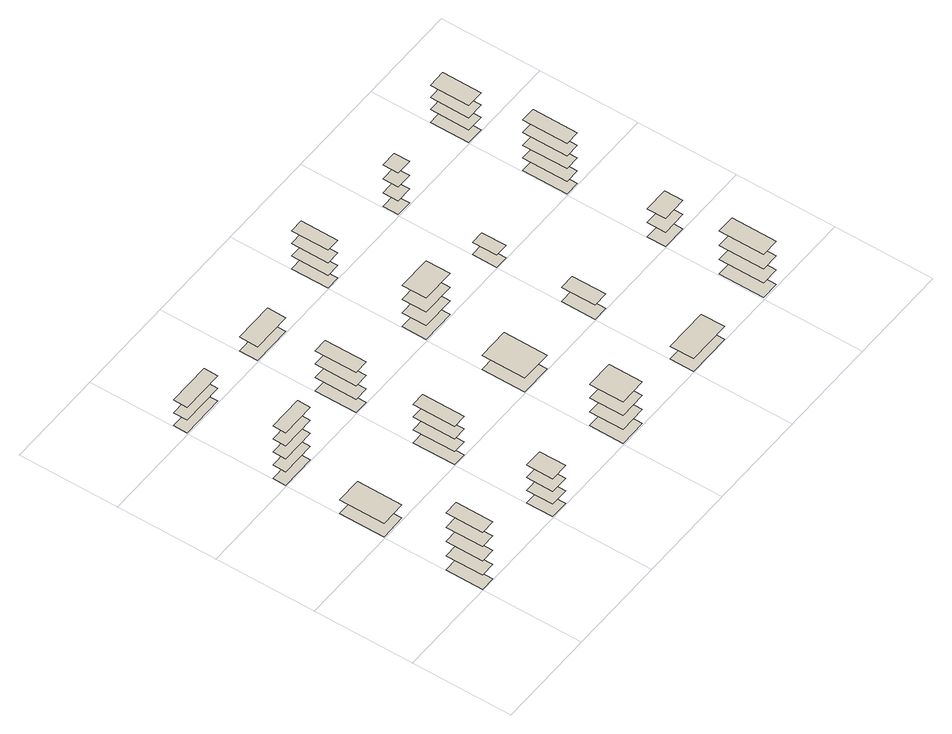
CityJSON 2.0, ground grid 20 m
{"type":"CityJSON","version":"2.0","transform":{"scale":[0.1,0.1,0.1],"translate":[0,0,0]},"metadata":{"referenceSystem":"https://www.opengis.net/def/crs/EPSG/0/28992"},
"CityObjects":{
"building1":{"type":"Building","attributes":{"roofType":"Flat","yearOfConstruction":1969,"function":"Residential","storeysAboveGround":5},"geometry":[{"type":"MultiSurface","lod":"1","boundaries":[[[0,1,2,3]],[[4,5,6,7]],[[8,9,10,11]],[[12,13,14,15]],[[16,17,18,19]]]}]},
"building2":{"type":"Building","attributes":{"roofType":"Shed","yearOfConstruction":1976,"function":"Residential","storeysAboveGround":1},"geometry":[{"type":"MultiSurface","lod":"1","boundaries":[[[20,21,22,23]],[[24,25,26,27]]]}]},
"building3":{"type":"Building","attributes":{"roofType":"Flat","yearOfConstruction":1965,"function":"Residential","storeysAboveGround":5},"geometry":[{"type":"MultiSurface","lod":"1","boundaries":[[[28,29,30,31]],[[32,33,34,35]],[[36,37,38,39]],[[40,41,42,43]],[[44,45,46,47]]]}]},
"building4":{"type":"Building","attributes":{"roofType":"Hipped","yearOfConstruction":1967,"function":"Residential","storeysAboveGround":3},"geometry":[{"type":"MultiSurface","lod":"1","boundaries":[[[48,49,50,51]],[[52,53,54,55]],[[56,57,58,59]],[[60,61,62,63]]]}]},
"building5":{"type":"Building","attributes":{"roofType":"Shed","yearOfConstruction":1990,"function":"Residential","storeysAboveGround":2},"geometry":[{"type":"MultiSurface","lod":"1","boundaries":[[[64,65,66,67]],[[68,69,70,71]],[[72,73,74,75]]]}]},
"building6":{"type":"Building","attributes":{"roofType":"Hipped","yearOfConstruction":1959,"function":"Industrial","storeysAboveGround":3},"geometry":[{"type":"MultiSurface","lod":"1","boundaries":[[[76,77,78,79]],[[80,81,82,83]],[[84,85,86,87]],[[88,89,90,91]]]}]},
"building7":{"type":"Building","attributes":{"roofType":"Shed","yearOfConstruction":1948,"function":"Residential","storeysAboveGround":3},"geometry":[{"type":"MultiSurface","lod":"1","boundaries":[[[92,93,94,95]],[[96,97,98,99]],[[100,101,102,103]],[[104,105,106,107]]]}]},
"building8":{"type":"Building","attributes":{"roofType":"Flat","yearOfConstruction":2009,"function":"Residential","storeysAboveGround":2},"geometry":[{"type":"MultiSurface","lod":"1","boundaries":[[[108,109,110,111]],[[112,113,114,115]]]}]},
"building9":{"type":"Building","attributes":{"roofType":"Gabled","yearOfConstruction":1972,"function":"Residential","storeysAboveGround":3},"geometry":[{"type":"MultiSurface","lod":"1","boundaries":[[[116,117,118,119]],[[120,121,122,123]],[[124,125,126,127]],[[128,129,130,131]]]}]},
"building10":{"type":"Building","attributes":{"roofType":"Flat","yearOfConstruction":1947,"function":"Residential","storeysAboveGround":2},"geometry":[{"type":"MultiSurface","lod":"1","boundaries":[[[132,133,134,135]],[[136,137,138,139]]]}]},
"building11":{"type":"Building","attributes":{"roofType":"Flat","yearOfConstruction":1982,"function":"Residential","storeysAboveGround":4},"geometry":[{"type":"MultiSurface","lod":"1","boundaries":[[[140,141,142,143]],[[144,145,146,147]],[[148,149,150,151]],[[152,153,154,155]]]}]},
"building12":{"type":"Building","attributes":{"roofType":"Flat","yearOfConstruction":1989,"function":"Residential","storeysAboveGround":4},"geometry":[{"type":"MultiSurface","lod":"1","boundaries":[[[156,157,158,159]],[[160,161,162,163]],[[164,165,166,167]],[[168,169,170,171]]]}]},
"building13":{"type":"Building","attributes":{"roofType":"Shed","yearOfConstruction":1976,"function":"Residential","storeysAboveGround":1},"geometry":[{"type":"MultiSurface","lod":"1","boundaries":[[[172,173,174,175]],[[176,177,178,179]]]}]},
"building14":{"type":"Building","attributes":{"roofType":"Gabled","yearOfConstruction":1974,"function":"Residential","storeysAboveGround":1},"geometry":[{"type":"MultiSurface","lod":"1","boundaries":[[[180,181,182,183]],[[184,185,186,187]]]}]},
"building15":{"type":"Building","attributes":{"roofType":"Shed","yearOfConstruction":1972,"function":"Residential","storeysAboveGround":1},"geometry":[{"type":"MultiSurface","lod":"1","boundaries":[[[188,189,190,191]],[[192,193,194,195]]]}]},
"building16":{"type":"Building","attributes":{"roofType":"Flat","yearOfConstruction":1966,"function":"Residential","storeysAboveGround":4},"geometry":[{"type":"MultiSurface","lod":"1","boundaries":[[[196,197,198,199]],[[200,201,202,203]],[[204,205,206,207]],[[208,209,210,211]]]}]},
"building17":{"type":"Building","attributes":{"roofType":"Flat","yearOfConstruction":1998,"function":"Residential","storeysAboveGround":4},"geometry":[{"type":"MultiSurface","lod":"1","boundaries":[[[212,213,214,215]],[[216,217,218,219]],[[220,221,222,223]],[[224,225,226,227]]]}]},
"building18":{"type":"Building","attributes":{"roofType":"Shed","yearOfConstruction":1952,"function":"Industrial","storeysAboveGround":2},"geometry":[{"type":"MultiSurface","lod":"1","boundaries":[[[228,229,230,231]],[[232,233,234,235]],[[236,237,238,239]]]}]},
"building19":{"type":"Building","attributes":{"roofType":"Flat","yearOfConstruction":1966,"function":"Industrial","storeysAboveGround":5},"geometry":[{"type":"MultiSurface","lod":"1","boundaries":[[[240,241,242,243]],[[244,245,246,247]],[[248,249,250,251]],[[252,253,254,255]],[[256,257,258,259]]]}]},
"building20":{"type":"Building","attributes":{"roofType":"Hipped","yearOfConstruction":1998,"function":"Industrial","storeysAboveGround":3},"geometry":[{"type":"MultiSurface","lod":"1","boundaries":[[[260,261,262,263]],[[264,265,266,267]],[[268,269,270,271]],[[272,273,274,275]]]}]}
},
"vertices":[
[2,76,1],[31,76,1],[31,2,1],[2,2,1],[2,76,36],[31,76,36],[31,2,36],[2,2,36],[2,76,71],[31,76,71],[31,2,71],[2,2,71],[2,76,106],[31,76,106],[31,2,106],[2,2,106],[2,76,141],[31,76,141],[31,2,141],[2,2,141],
[3,293,1],[54,293,1],[54,203,1],[3,203,1],[3,293,34],[54,293,34],[54,203,34],[3,203,34],
[2,428,1],[72,428,1],[72,402,1],[2,402,1],[2,428,34],[72,428,34],[72,402,34],[2,402,34],[2,428,66],[72,428,66],[72,402,66],[2,402,66],[2,428,98],[72,428,98],[72,402,98],[2,402,98],[2,428,130],[72,428,130],[72,402,130],[2,402,130],
[202,55,1],[238,55,1],[238,2,1],[202,2,1],[202,55,32],[238,55,32],[238,2,32],[202,2,32],[202,55,63],[238,55,63],[238,2,63],[202,2,63],[202,55,94],[238,55,94],[238,2,94],[202,2,94],
[3,631,1],[90,631,1],[90,603,1],[3,603,1],[3,631,32],[90,631,32],[90,603,32],[3,603,32],[3,631,63],[90,631,63],[90,603,63],[3,603,63],
[202,286,1],[229,286,1],[229,202,1],[202,202,1],[202,286,33],[229,286,33],[229,202,33],[202,202,33],[202,286,64],[229,286,64],[229,202,64],[202,202,64],[202,286,95],[229,286,95],[229,202,95],[202,202,95],
[202,485,1],[230,485,1],[230,402,1],[202,402,1],[202,485,34],[230,485,34],[230,402,34],[202,402,34],[202,485,67],[230,485,67],[230,402,67],[202,402,67],[202,485,100],[230,485,100],[230,402,100],[202,402,100],
[202,639,1],[282,639,1],[282,602,1],[202,602,1],[202,639,35],[282,639,35],[282,602,35],[202,602,35],
[403,71,1],[458,71,1],[458,3,1],[403,3,1],[403,71,35],[458,71,35],[458,3,35],[403,3,35],[403,71,69],[458,71,69],[458,3,69],[403,3,69],[403,71,102],[458,71,102],[458,3,102],[403,3,102],
[402,289,1],[465,289,1],[465,202,1],[402,202,1],[402,289,35],[465,289,35],[465,202,35],[402,202,35],
[403,452,1],[471,452,1],[471,403,1],[403,403,1],[403,452,35],[471,452,35],[471,403,35],[403,403,35],[403,452,68],[471,452,68],[471,403,68],[403,403,68],[403,452,102],[471,452,102],[471,403,102],[403,403,102],
[402,676,1],[429,676,1],[429,602,1],[402,602,1],[402,676,32],[429,676,32],[429,602,32],[402,602,32],[402,676,63],[429,676,63],[429,602,63],[402,602,63],[402,676,94],[429,676,94],[429,602,94],[402,602,94],
[602,49,1],[690,49,1],[690,2,1],[602,2,1],[602,49,32],[690,49,32],[690,2,32],[602,2,32],
[602,270,1],[632,270,1],[632,202,1],[602,202,1],[602,270,36],[632,270,36],[632,202,36],[602,202,36],
[602,451,1],[628,451,1],[628,402,1],[602,402,1],[602,451,31],[628,451,31],[628,402,31],[602,402,31],
[603,634,1],[635,634,1],[635,603,1],[603,603,1],[603,634,35],[635,634,35],[635,603,35],[603,603,35],[603,634,69],[635,634,69],[635,603,69],[603,603,69],[603,634,103],[635,634,103],[635,603,103],[603,603,103],
[804,94,1],[840,94,1],[840,4,1],[804,4,1],[804,94,36],[840,94,36],[840,4,36],[804,4,36],[804,94,71],[840,94,71],[840,4,71],[804,4,71],[804,94,106],[840,94,106],[840,4,106],[804,4,106],
[802,239,1],[851,239,1],[851,202,1],[802,202,1],[802,239,36],[851,239,36],[851,202,36],[802,202,36],[802,239,70],[851,239,70],[851,202,70],[802,202,70],
[803,493,1],[832,493,1],[832,403,1],[803,403,1],[803,493,32],[832,493,32],[832,403,32],[803,403,32],[803,493,63],[832,493,63],[832,403,63],[803,403,63],[803,493,94],[832,493,94],[832,403,94],[803,403,94],[803,493,125],[832,493,125],[832,403,125],[803,403,125],
[802,680,1],[837,680,1],[837,602,1],[802,602,1],[802,680,32],[837,680,32],[837,602,32],[802,602,32],[802,680,62],[837,680,62],[837,602,62],[802,602,62],[802,680,92],[837,680,92],[837,602,92],[802,602,92]
]}
